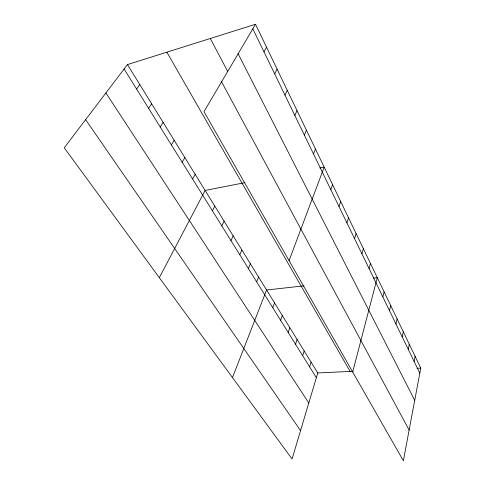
<?xml version="1.0" encoding="UTF-8"?>
<svg xmlns="http://www.w3.org/2000/svg" width="485" height="485" viewBox="0 0 485 485"><rect width="100%" height="100%" fill="white"/><g stroke="black" fill="none" stroke-linecap="round" stroke-linejoin="round"><path stroke-width="0.73" d="M420.762 368.121L403.368 460.75L203.985 111.671L255.522 24.25L420.762 368.121L417.003 368.297M414.123 361.446L415.118 356.372M408.255 349.352L409.304 344.265M402.204 336.869L403.302 331.776M395.96 323.992L397.112 318.894M389.51 310.697L390.722 305.598M382.853 296.965L384.12 291.861M352.674 372.001L377.3 277.669L373.547 278.087M369.067 268.532L370.461 263.434M361.925 253.813L363.392 248.726M127.458 64.584L317.772 372.953L292.079 458.974L64.238 147.798L127.458 64.584L255.522 24.25M354.547 238.59L356.081 233.515M309.606 366.848L311.079 362.107M346.908 222.839L348.521 217.783M302.664 355.699L304.192 350.946M295.517 344.223L297.105 339.464M338.997 206.531L340.694 201.493M288.163 332.413L289.812 327.648M330.806 189.635L332.589 184.621M280.585 320.245L282.3 315.474M272.776 307.708L274.558 302.931M289.06 260.621L324.18 167.131L319.803 167.992M232.485 377.579L266.58 290.006L304.071 285.829M313.498 153.945L315.468 148.992M256.668 281.846L258.602 277.074M304.35 135.079L306.423 130.168M248.362 268.514L250.375 263.749M239.796 254.764L241.894 250.005M294.844 115.478L297.026 110.622M230.957 240.572L233.139 235.819M221.833 225.919L224.106 221.184M284.968 95.102L287.265 90.301M212.406 210.781L214.776 206.064M274.686 73.902L277.111 69.167M159.329 277.669L205.131 190.441L245.016 182.633M263.979 51.828L266.538 47.166M192.587 178.965L195.164 174.291M182.166 162.226L184.852 157.583M171.375 144.9L174.182 140.286M160.195 126.949L163.124 122.378M148.604 108.337L151.672 103.814M136.582 89.04L139.789 84.56M317.772 372.953L353.001 371.298M85.615 119.656L300.548 430.613M105.906 92.956L308.793 403.017M124.105 69.003L316.359 377.688M166.864 52.174L350.134 371.437M221.584 81.82L409.128 430.068M210.302 38.491L227.732 71.519M238.123 53.762L414.711 400.349M252.824 28.827L419.816 373.183"/></g></svg>
